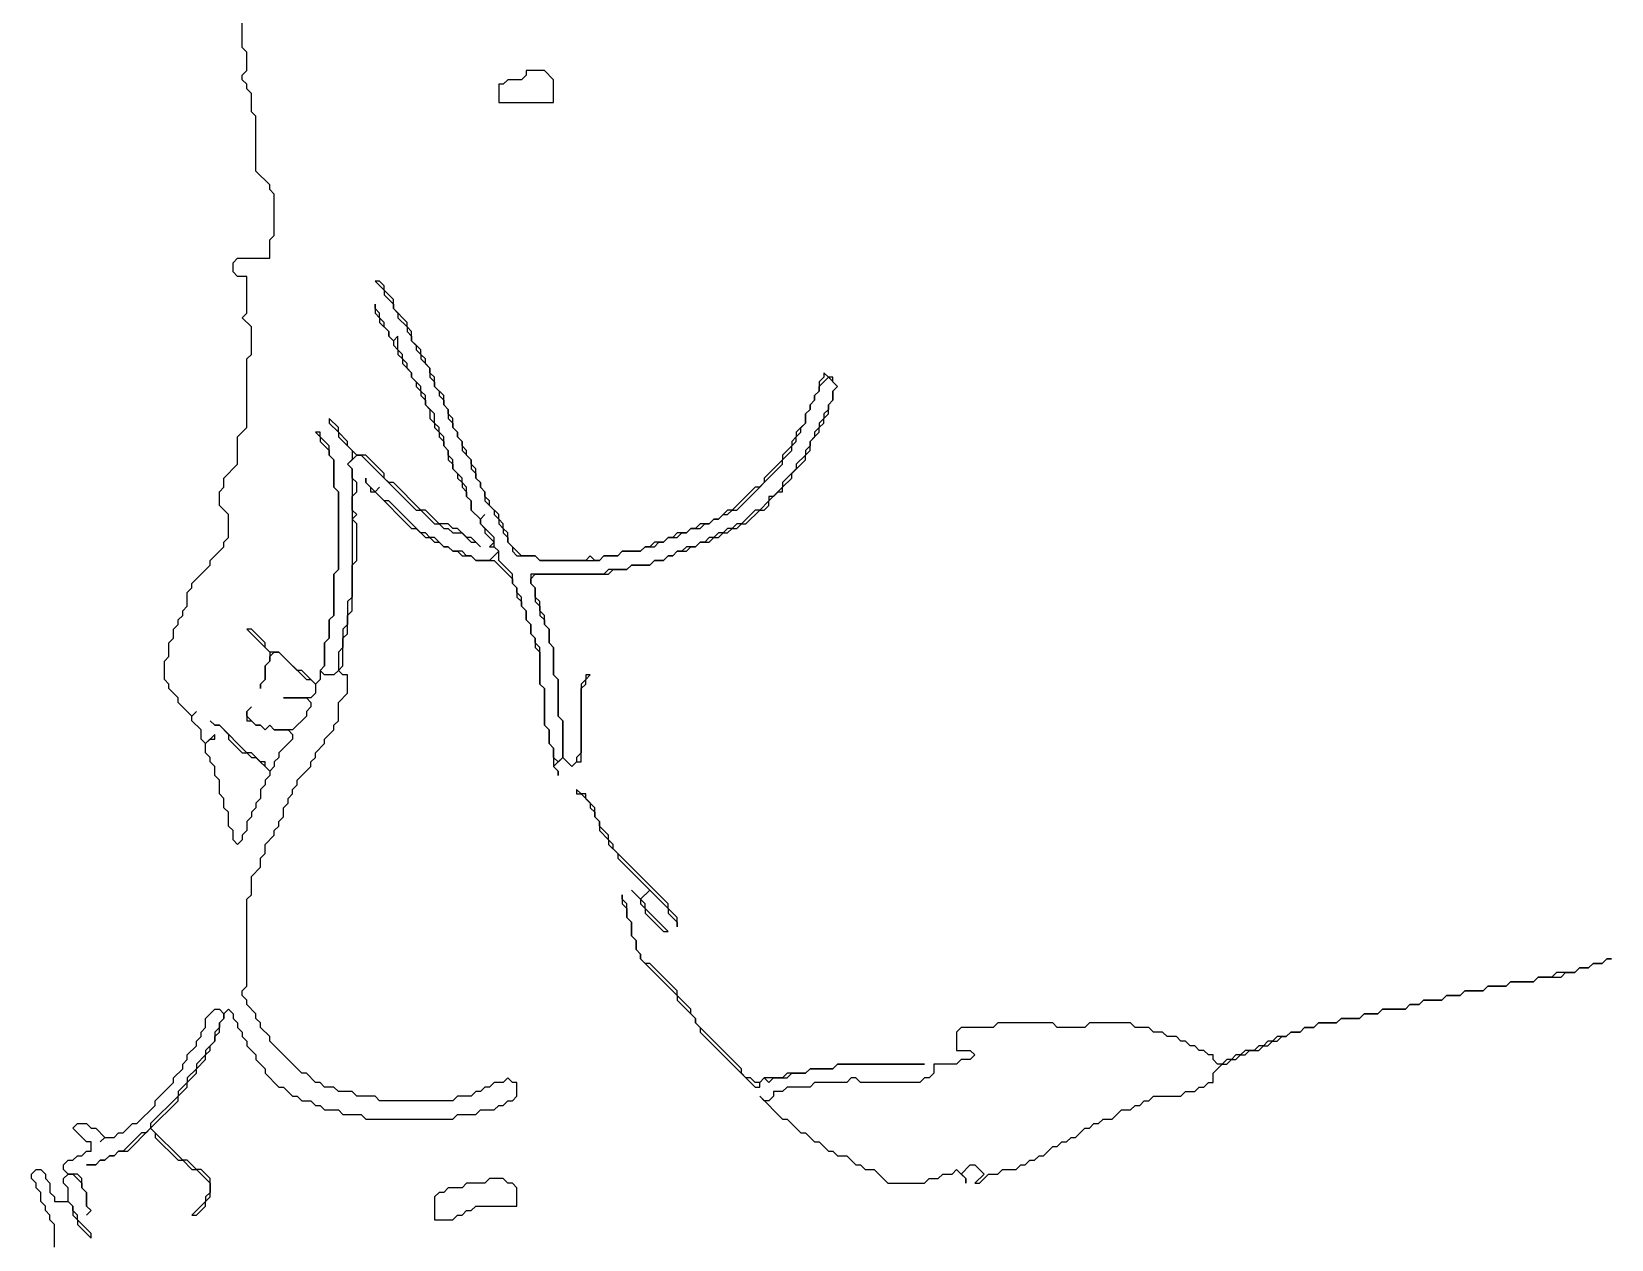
# Model space of a CAD drawing. Header units: metres. Extents: x 0 to 500, y 0 to 703.
# Drawn here: x 351.5 to 394.62, y 429.34 to 462.31 of the extents above; entities that cross this region are included whole.
import ezdxf

# ---------------------------------------------------------------- set-up
doc = ezdxf.new("R2010")
doc.units = ezdxf.units.M

msp = doc.modelspace()

# ---------------------------------------------------------------- linework, layer by layer
msp.add_lwpolyline([(352.125, 429.125), (352.125, 429.75), (352, 429.875), (352, 430), (351.875, 430.125), (351.875, 430.25), (351.75, 430.375), (351.75, 430.625), (351.625, 430.75), (351.625, 430.875), (351.5, 431), (351.5, 431.125), (351.625, 431.25), (351.75, 431.25), (351.875, 431.125), (351.875, 431), (352, 430.875), (352, 430.625), (352.125, 430.5), (352.125, 430.375), (352.5, 430.375), (352.625, 430.25), (352.625, 430), (352.75, 429.875), (352.75, 429.75), (353.125, 429.375), (353.125, 429.5), (352.75, 429.875), (352.75, 430), (352.625, 430.125), (352.625, 430.25), (352.5, 430.375), (352.5, 430.75), (352.375, 430.875), (352.375, 431), (352.5, 431.125), (352.625, 431.125), (352.875, 430.875), (352.875, 430.75), (353, 430.625), (353, 430.25), (353.125, 430.125), (353, 430), (353.125, 430.125), (353, 430.25), (353, 430.625), (352.875, 430.75), (352.875, 431), (352.75, 431.125), (352.5, 431.125), (352.375, 431.25), (352.375, 431.375), (352.5, 431.5), (352.625, 431.5), (352.75, 431.625), (352.875, 431.625), (353, 431.75), (353.125, 431.75), (353.125, 432), (353, 432), (352.625, 432.375), (352.75, 432.5), (353, 432.5), (353.125, 432.375), (353.25, 432.375), (353.5, 432.125), (353.375, 432), (353.5, 432.125), (353.75, 432.125), (353.875, 432.25), (354, 432.25), (354.25, 432.5), (354.375, 432.5), (354.875, 433), (354.875, 433.125), (355.375, 433.625), (355.375, 433.75), (355.625, 434), (355.625, 434.125), (355.75, 434.25), (355.75, 434.375), (356, 434.625), (356, 434.75), (356.125, 434.875), (356.125, 435), (356.25, 435.125), (356.25, 435.375), (356.5, 435.625), (356.625, 435.625), (356.75, 435.5), (356.75, 435.375), (356.625, 435.25), (356.625, 435.125), (356.5, 435), (356.5, 434.75), (356.25, 434.5), (356.25, 434.375), (356, 434.125), (356, 434), (355.75, 433.75), (355.75, 433.625), (355.5, 433.375), (355.5, 433.25), (354.75, 432.5), (354.75, 432.375), (354.625, 432.25), (354.5, 432.25), (354, 431.75), (353.875, 431.75), (353.75, 431.625), (353.625, 431.625), (353.5, 431.5), (353.375, 431.5), (353.25, 431.375), (353, 431.375), (353.25, 431.375), (353.375, 431.5), (353.5, 431.5), (353.625, 431.625), (353.75, 431.625), (353.875, 431.75), (354.125, 431.75), (354.75, 432.375), (354.875, 432.25), (354.875, 432.125), (355.5, 431.5), (355.625, 431.5), (355.875, 431.25), (356, 431.25), (356.375, 430.875), (356.375, 430.625), (356.25, 430.5), (356.25, 430.375), (355.875, 430), (356, 430), (356.25, 430.25), (356.25, 430.375), (356.375, 430.5), (356.375, 431), (356.125, 431.25), (356, 431.25), (355.75, 431.5), (355.625, 431.5), (354.75, 432.375), (355.5, 433.125), (355.5, 433.25), (355.75, 433.5), (355.75, 433.625), (356, 433.875), (356, 434), (356.25, 434.25), (356.25, 434.375), (356.375, 434.5), (356.375, 434.625), (356.5, 434.75), (356.5, 434.875), (356.625, 435), (356.625, 435.25), (356.75, 435.375), (356.75, 435.5), (356.875, 435.625), (357, 435.5), (357, 435.375), (357.125, 435.25), (357.125, 435.125), (357.25, 435), (357.25, 434.875), (357.375, 434.75), (357.375, 434.625), (357.625, 434.375), (357.625, 434.25), (357.875, 434), (357.875, 433.875), (358.25, 433.5), (358.375, 433.5), (358.625, 433.25), (358.75, 433.25), (358.875, 433.125), (359.125, 433.125), (359.25, 433), (359.375, 433), (359.5, 432.875), (359.875, 432.875), (360, 432.75), (360.5, 432.75), (360.625, 432.625), (363, 432.625), (363.125, 432.75), (363.625, 432.75), (363.75, 432.875), (364.125, 432.875), (364.25, 433), (364.375, 433), (364.5, 433.125), (364.625, 433.125), (364.75, 433.25), (364.75, 433.625), (364.625, 433.625), (364.5, 433.75), (364.375, 433.625), (364.125, 433.625), (364, 433.5), (363.875, 433.5), (363.75, 433.375), (363.625, 433.375), (363.5, 433.25), (363.125, 433.25), (363, 433.125), (361, 433.125), (360.875, 433.25), (360.375, 433.25), (360.25, 433.375), (359.875, 433.375), (359.75, 433.5), (359.5, 433.5), (359.375, 433.625), (359.25, 433.625), (359, 433.875), (358.875, 433.875), (358, 434.75), (358, 434.875), (357.75, 435.125), (357.75, 435.25), (357.625, 435.375), (357.625, 435.5), (357.375, 435.75), (357.375, 435.875), (357.25, 436), (357.25, 436.125), (357.375, 436.25), (357.375, 438.625), (357.5, 438.75), (357.5, 439.25), (357.75, 439.5), (357.75, 439.75), (357.875, 439.875), (357.875, 440.125), (358.125, 440.375), (358.125, 440.5), (358.25, 440.625), (358.25, 440.75), (358.375, 440.875), (358.375, 441.125), (358.5, 441.25), (358.5, 441.375), (358.625, 441.5), (358.625, 441.625), (358.75, 441.75), (358.75, 441.875), (359.125, 442.25), (359.125, 442.375), (359.25, 442.5), (359.25, 442.625), (359.5, 442.875), (359.5, 443), (359.75, 443.25), (359.75, 443.375), (359.875, 443.5), (359.875, 444), (360.125, 444.25), (360.125, 444.75), (360, 444.75), (359.875, 444.875), (360, 445), (360, 445.75), (360.125, 445.875), (360.125, 446.375), (360.25, 446.5), (360.25, 447.75), (360.375, 447.875), (360.375, 448.875), (360.25, 449), (360.375, 449.125), (360.25, 449.25), (360.25, 449.625), (360.375, 449.75), (360.375, 450), (360.25, 450.125), (360.25, 450.375), (360.125, 450.5), (360.375, 450.75), (360.5, 450.75), (362, 449.25), (362.125, 449.25), (362.5, 448.875), (362.625, 448.875), (362.75, 448.75), (362.875, 448.75), (363, 448.625), (363.25, 448.625), (363.5, 448.375), (363.625, 448.375), (363.75, 448.25), (363.5, 448.5), (363.375, 448.5), (363.125, 448.75), (363, 448.75), (362.875, 448.875), (362.625, 448.875), (362.25, 449.25), (362.125, 449.25), (361.375, 450), (361.25, 450), (361.125, 450.125), (361.125, 450.25), (360.625, 450.75), (360.375, 450.75), (360.125, 451), (360.125, 451.125), (359.875, 451.375), (359.875, 451.5), (359.625, 451.75), (359.625, 451.625), (359.875, 451.375), (359.875, 451.25), (360.25, 450.875), (360.25, 450.625), (360.125, 450.5), (360.25, 450.375), (360.25, 446.875), (360.125, 446.75), (360.125, 446.125), (360, 446), (360, 445.5), (359.875, 445.375), (359.875, 444.875), (359.75, 444.75), (359.5, 444.75), (359.375, 444.875), (359.5, 445), (359.5, 445.625), (359.625, 445.75), (359.625, 446.25), (359.75, 446.375), (359.75, 447.5), (359.875, 447.625), (359.875, 449.75), (359.75, 449.875), (359.75, 450.625), (359.625, 450.75), (359.625, 451), (359.375, 451.25), (359.375, 451.375), (359.25, 451.375), (359.375, 451.25), (359.375, 451.125), (359.625, 450.875), (359.625, 450.75), (359.75, 450.625), (359.75, 449.875), (359.875, 449.75), (359.875, 447.625), (359.75, 447.5), (359.75, 446.375), (359.625, 446.25), (359.625, 445.75), (359.5, 445.625), (359.5, 445), (359.375, 444.875), (359.375, 444.625), (359.25, 444.5), (358.875, 444.875), (358.75, 444.875), (358.25, 445.375), (358, 445.375), (357.875, 445.5), (357.875, 445.625), (357.5, 446), (357.375, 446), (358, 445.375), (358, 445.125), (357.875, 445), (357.875, 444.625), (357.75, 444.5), (357.75, 444.375), (357.75, 444.5), (357.875, 444.625), (357.875, 445), (358, 445.125), (358, 445.25), (358.125, 445.375), (358.25, 445.375), (359, 444.625), (359.125, 444.625), (359.25, 444.5), (359.25, 444.25), (359.125, 444.125), (358.375, 444.125), (359, 444.125), (359.125, 444), (359.125, 443.875), (359, 443.75), (359, 443.625), (358.625, 443.25), (358.125, 443.25), (358, 443.375), (357.875, 443.25), (357.75, 443.375), (357.625, 443.375), (357.375, 443.625), (357.375, 443.75), (357.5, 443.875), (357.375, 443.75), (357.375, 443.5), (357.5, 443.5), (357.625, 443.375), (357.75, 443.375), (357.875, 443.25), (358, 443.375), (358.125, 443.25), (358.5, 443.25), (358.625, 443.125), (358.625, 443), (358.25, 442.625), (358.25, 442.5), (358.125, 442.375), (358.125, 442.25), (358, 442.125), (357.875, 442.25), (357.875, 442.375), (357.75, 442.375), (357.5, 442.625), (357.375, 442.625), (356.625, 443.375), (356.5, 443.375), (356.375, 443.5), (356.5, 443.375), (356.625, 443.375), (356.875, 443.125), (356.875, 443), (357.25, 442.625), (357.375, 442.625), (357.5, 442.5), (357.625, 442.5), (358, 442.125), (358, 442), (357.875, 441.875), (357.875, 441.75), (357.75, 441.625), (357.75, 441.375), (357.625, 441.25), (357.625, 441.125), (357.5, 441), (357.5, 440.875), (357.375, 440.75), (357.375, 440.5), (357.25, 440.375), (357.25, 440.25), (357.125, 440.125), (357, 440.25), (357, 440.5), (356.875, 440.625), (356.875, 441), (356.75, 441.125), (356.75, 441.375), (356.625, 441.5), (356.625, 441.875), (356.5, 442), (356.5, 442.25), (356.375, 442.375), (356.375, 442.5), (356.25, 442.625), (356.25, 442.875), (356.375, 443), (356.5, 443), (356.5, 443.125), (356.25, 442.875), (356.125, 443), (356.125, 443.25), (355.875, 443.5), (355.875, 443.625), (356, 443.75), (355.875, 443.625), (355.5, 444), (355.5, 444.125), (355.25, 444.375), (355.25, 444.5), (355.125, 444.625), (355.125, 445.125), (355.25, 445.25), (355.25, 445.625), (355.375, 445.75), (355.375, 446), (355.5, 446.125), (355.5, 446.25), (355.625, 446.375), (355.625, 446.5), (355.75, 446.625), (355.75, 447), (355.875, 447.125), (355.875, 447.25), (356.375, 447.75), (356.375, 447.875), (356.75, 448.25), (356.75, 448.375), (356.875, 448.5), (356.875, 449.125), (356.625, 449.375), (356.625, 449.75), (356.75, 449.875), (356.75, 450.125), (357.125, 450.5), (357.125, 451.25), (357.375, 451.5), (357.375, 453.375), (357.5, 453.5), (357.5, 454.25), (357.25, 454.5), (357.375, 454.625), (357.375, 455.625), (357.125, 455.625), (357, 455.75), (357, 456), (357.125, 456.125), (358, 456.125), (358, 456.625), (358.125, 456.75), (358.125, 457.875), (358, 458), (358, 458.125), (357.625, 458.5), (357.625, 460), (357.5, 460.125), (357.5, 460.625), (357.375, 460.75), (357.375, 460.875), (357.25, 461), (357.25, 461.125), (357.375, 461.25), (357.375, 461.75), (357.25, 461.875), (357.25, 464.625)])
for points in [[(365, 461.25), (365, 461.125), (364.875, 461), (364.5, 461), (364.375, 460.875), (364.25, 460.875), (364.25, 460.375), (365.75, 460.375), (365.75, 461), (365.5, 461.25)], [(360.875, 455.5), (361.125, 455.25), (361.125, 455.125), (361.375, 454.875), (361.375, 454.75), (361.5, 454.625), (361.5, 454.5), (361.75, 454.25), (361.75, 454.125), (361.875, 454), (361.875, 453.875), (362, 453.75), (362, 453.625), (362.125, 453.5), (362.125, 453.375), (362.375, 453.125), (362.375, 452.875), (362.5, 452.75), (362.5, 452.625), (362.625, 452.5), (362.625, 452.375), (362.75, 452.25), (362.75, 452.125), (362.875, 452), (362.875, 451.75), (363, 451.625), (363, 451.5), (363.125, 451.375), (363.125, 451.25), (363.25, 451.125), (363.25, 450.875), (363.5, 450.625), (363.5, 450.375), (363.625, 450.25), (363.625, 450.125), (363.75, 450), (363.75, 449.875), (363.875, 449.75), (363.875, 449.5), (364.125, 449.25), (364.125, 449.125), (364.25, 449), (364.25, 448.875), (364.375, 448.75), (364.375, 448.625), (364.5, 448.5), (364.5, 448.375), (364.625, 448.25), (364.625, 448.125), (364.75, 448), (365.25, 448), (365.375, 447.875), (367, 447.875), (367.125, 448), (367.5, 448), (367.625, 448.125), (368.125, 448.125), (368.25, 448.25), (368.5, 448.25), (368.625, 448.375), (368.75, 448.375), (368.875, 448.5), (369.125, 448.5), (369.25, 448.625), (369.375, 448.625), (369.5, 448.75), (369.75, 448.75), (369.875, 448.875), (370, 448.875), (370.125, 449), (370.25, 449), (370.375, 449.125), (370.5, 449.125), (370.625, 449.25), (370.75, 449.25), (372, 450.5), (372, 450.625), (372.25, 450.875), (372.25, 451), (372.375, 451.125), (372.375, 451.25), (372.5, 451.375), (372.5, 451.5), (372.625, 451.625), (372.625, 451.875), (372.75, 452), (372.75, 452.125), (372.875, 452.25), (372.875, 452.375), (373, 452.5), (373, 452.625), (373.25, 452.875), (373.5, 452.625), (373.375, 452.5), (373.375, 452.25), (373.25, 452.125), (373.25, 452), (373.125, 451.875), (373.125, 451.75), (373, 451.625), (373, 451.5), (372.875, 451.375), (372.875, 451.25), (372.75, 451.125), (372.75, 451), (372.625, 450.875), (372.625, 450.75), (372.375, 450.5), (372.375, 450.375), (372, 450), (372, 449.875), (371.75, 449.625), (371.625, 449.625), (371.625, 449.5), (371.375, 449.25), (371.25, 449.25), (370.875, 448.875), (370.75, 448.875), (370.625, 448.75), (370.5, 448.75), (370.375, 448.625), (370.25, 448.625), (370.125, 448.5), (370, 448.5), (369.875, 448.375), (369.75, 448.375), (369.625, 448.25), (369.375, 448.25), (369.25, 448.125), (369.125, 448.125), (369, 448), (368.875, 448), (368.75, 447.875), (368.5, 447.875), (368.375, 447.75), (367.875, 447.75), (367.75, 447.625), (367.25, 447.625), (367.125, 447.5), (365.125, 447.5), (365.125, 447.25), (365.25, 447.125), (365.25, 446.75), (365.375, 446.625), (365.375, 446.375), (365.5, 446.25), (365.5, 446.125), (365.625, 446), (365.625, 445.625), (365.75, 445.5), (365.75, 444.75), (365.875, 444.625), (365.875, 443.625), (366, 443.5), (366, 442.5), (365.875, 442.375), (365.75, 442.5), (365.75, 442.75), (365.625, 442.875), (365.625, 443.25), (365.5, 443.375), (365.5, 444.375), (365.375, 444.5), (365.375, 445.5), (365.25, 445.625), (365.25, 445.75), (365.125, 445.875), (365.125, 446.125), (365, 446.25), (365, 446.5), (364.875, 446.625), (364.875, 446.875), (364.75, 447), (364.75, 447.125), (364.625, 447.25), (364.625, 447.5), (364.25, 447.875), (364.25, 448.125), (364.125, 448.25), (364.125, 448.5), (363.75, 448.875), (363.75, 449), (363.875, 449.125), (363.75, 449), (363.5, 449.25), (363.5, 449.5), (363.375, 449.625), (363.375, 449.875), (363.25, 450), (363.25, 450.125), (363, 450.375), (363, 450.625), (362.875, 450.75), (362.875, 450.875), (362.75, 451), (362.75, 451.25), (362.625, 451.375), (362.625, 451.5), (362.5, 451.625), (362.5, 451.875), (362.25, 452.125), (362.25, 452.375), (362.125, 452.5), (362.125, 452.625), (361.875, 452.875), (361.875, 453), (361.75, 453.125), (361.75, 453.25), (361.625, 453.375), (361.625, 453.5), (361.5, 453.625), (361.5, 454), (361.375, 453.875), (361.25, 454), (361.25, 454.125), (361.125, 454.25), (361.125, 454.375), (361, 454.5), (361, 454.625), (360.875, 454.75), (360.875, 454.875), (360.875, 454.625), (361, 454.5), (361, 454.375), (361.25, 454.125), (361.25, 454), (361.375, 453.875), (361.375, 453.75), (361.5, 453.625), (361.5, 453.5), (361.625, 453.375), (361.625, 453.25), (361.875, 453), (361.875, 452.875), (362, 452.75), (362, 452.625), (362.125, 452.5), (362.125, 452.375), (362.25, 452.25), (362.25, 452.125), (362.375, 452), (362.375, 451.75), (362.5, 451.625), (362.5, 451.5), (362.625, 451.375), (362.625, 451.25), (362.75, 451.125), (362.75, 451), (362.875, 450.875), (362.875, 450.625), (363, 450.5), (363, 450.375), (363.125, 450.25), (363.125, 450.125), (363.25, 450), (363.25, 449.875), (363.375, 449.75), (363.375, 449.625), (363.5, 449.5), (363.5, 449.25), (363.75, 449), (363.75, 448.875), (363.875, 448.75), (363.875, 448.625), (364.125, 448.375), (364, 448.25), (364.125, 448.25), (364.25, 448.125), (364, 447.875), (363.625, 447.875), (363.5, 448), (363.375, 448), (363.25, 448.125), (363, 448.125), (362.875, 448.25), (362.75, 448.25), (362.5, 448.5), (362.375, 448.5), (362.25, 448.625), (362.125, 448.625), (361.25, 449.5), (361.125, 449.5), (360.875, 449.75), (361, 449.875), (360.875, 449.75), (360.625, 450), (360.625, 450.125), (360.625, 450), (360.75, 449.875), (360.75, 449.75), (360.875, 449.75), (361.875, 448.75), (362, 448.75), (362.25, 448.5), (362.375, 448.5), (362.5, 448.375), (362.625, 448.375), (362.75, 448.25), (362.875, 448.25), (363, 448.125), (363.125, 448.125), (363.25, 448), (363.5, 448), (363.625, 447.875), (364.125, 447.875), (364.625, 447.375), (364.625, 447.25), (364.75, 447.125), (364.75, 446.875), (364.875, 446.75), (364.875, 446.625), (365, 446.5), (365, 446.25), (365.125, 446.125), (365.125, 445.875), (365.25, 445.75), (365.25, 445.5), (365.375, 445.375), (365.375, 444.5), (365.5, 444.375), (365.5, 443.375), (365.625, 443.25), (365.625, 442.875), (365.75, 442.75), (365.75, 442.25), (365.875, 442.125), (365.875, 442), (365.875, 442.125), (365.75, 442.25), (366, 442.5), (366.25, 442.25), (366.375, 442.375), (366.5, 442.375), (366.5, 444.375), (366.625, 444.5), (366.625, 444.625), (366.75, 444.75), (366.625, 444.75), (366.625, 444.625), (366.5, 444.5), (366.5, 442.625), (366.375, 442.5), (366.375, 442.375), (366.25, 442.25), (366, 442.5), (366, 443.5), (365.875, 443.625), (365.875, 444.625), (365.75, 444.75), (365.75, 445.5), (365.625, 445.625), (365.625, 446), (365.5, 446.125), (365.5, 446.375), (365.375, 446.5), (365.375, 446.75), (365.25, 446.875), (365.25, 447.125), (365.125, 447.25), (365.125, 447.375), (365.25, 447.5), (367.25, 447.5), (367.375, 447.625), (367.75, 447.625), (367.875, 447.75), (368.375, 447.75), (368.5, 447.875), (368.75, 447.875), (368.875, 448), (369, 448), (369.125, 448.125), (369.375, 448.125), (369.5, 448.25), (369.625, 448.25), (369.75, 448.375), (370, 448.375), (370.125, 448.5), (370.25, 448.5), (370.375, 448.625), (370.5, 448.625), (370.625, 448.75), (370.75, 448.75), (370.875, 448.875), (371, 448.875), (371.375, 449.25), (371.5, 449.25), (371.625, 449.375), (371.625, 449.5), (371.875, 449.75), (372, 449.75), (372, 449.875), (372.25, 450.125), (372.25, 450.25), (372.625, 450.625), (372.625, 450.75), (372.75, 450.875), (372.75, 451.125), (373, 451.375), (373, 451.5), (373.125, 451.625), (373.125, 451.75), (373.25, 451.875), (373.25, 452.125), (373.375, 452.25), (373.375, 452.5), (373.5, 452.625), (373.375, 452.75), (373.375, 452.875), (373.25, 452.875), (373.125, 453), (373.125, 452.875), (373, 452.75), (373, 452.5), (372.875, 452.375), (372.875, 452.25), (372.75, 452.125), (372.75, 452), (372.625, 451.875), (372.625, 451.625), (372.375, 451.375), (372.375, 451.25), (372.25, 451.125), (372.25, 451), (372, 450.75), (372, 450.625), (371.5, 450.125), (371.5, 450), (371.375, 449.875), (371.25, 449.875), (370.625, 449.25), (370.5, 449.25), (370.25, 449), (370.125, 449), (370, 448.875), (369.75, 448.875), (369.625, 448.75), (369.5, 448.75), (369.375, 448.625), (369.125, 448.625), (369, 448.5), (368.875, 448.5), (368.75, 448.375), (368.5, 448.375), (368.375, 448.25), (368.25, 448.25), (368.125, 448.125), (367.625, 448.125), (367.5, 448), (367.125, 448), (367, 447.875), (366.875, 447.875), (366.75, 448), (366.625, 447.875), (365.375, 447.875), (365.25, 448), (364.875, 448), (364.5, 448.375), (364.5, 448.625), (364.375, 448.75), (364.375, 448.875), (364.25, 449), (364.25, 449.125), (364, 449.375), (364, 449.5), (363.875, 449.625), (363.875, 449.75), (363.75, 449.875), (363.75, 450), (363.625, 450.125), (363.625, 450.375), (363.5, 450.5), (363.5, 450.625), (363.375, 450.75), (363.375, 450.875), (363.25, 451), (363.25, 451.125), (363.125, 451.25), (363.125, 451.375), (363, 451.5), (363, 451.75), (362.875, 451.875), (362.875, 452), (362.75, 452.125), (362.75, 452.375), (362.5, 452.625), (362.5, 452.875), (362.375, 453), (362.375, 453.125), (362.25, 453.25), (362.25, 453.375), (362.125, 453.5), (362.125, 453.625), (361.875, 453.875), (361.875, 454.125), (361.75, 454.25), (361.75, 454.375), (361.375, 454.75), (361.375, 455), (361.125, 455.25), (361.125, 455.375), (361, 455.5)], [(366.375, 441.625), (366.375, 441.5), (366.5, 441.5), (366.75, 441.25), (366.75, 441.125), (366.875, 441), (366.875, 440.875), (367, 440.75), (367, 440.5), (367.25, 440.25), (367.25, 440.125), (367.5, 439.875), (367.5, 439.75), (368.375, 438.875), (368.125, 438.625), (367.875, 438.875), (368.125, 438.625), (368.125, 438.5), (368.25, 438.375), (368.25, 438.25), (368.75, 437.75), (368.875, 437.75), (368.25, 438.375), (368.25, 438.5), (368.125, 438.625), (368.375, 438.875), (368.875, 438.375), (368.875, 438.25), (369.125, 438), (369.125, 437.875), (369.125, 438.125), (368.875, 438.375), (368.875, 438.5), (367.375, 440), (367.375, 440.125), (367.25, 440.25), (367.25, 440.375), (367, 440.625), (367, 440.75), (366.875, 440.875), (366.875, 441.125), (366.625, 441.375), (366.625, 441.5), (366.5, 441.5)], [(367.625, 438.75), (367.625, 438.5), (367.75, 438.375), (367.75, 438.125), (367.875, 438), (367.875, 437.625), (368, 437.5), (368, 437.25), (368.125, 437.125), (368.125, 437), (369.125, 436), (369.125, 435.875), (369.625, 435.375), (369.625, 435.25), (369.75, 435.125), (369.75, 435), (371.25, 433.5), (371.375, 433.5), (371.375, 433.625), (371.5, 433.75), (371.625, 433.625), (371.75, 433.75), (372.125, 433.75), (372.25, 433.875), (372.625, 433.875), (372.75, 434), (373.375, 434), (373.5, 434.125), (375.875, 434.125), (373.5, 434.125), (373.375, 434), (372.75, 434), (372.625, 433.875), (372.125, 433.875), (372, 433.75), (371.5, 433.75), (371.375, 433.625), (371.25, 433.625), (371.125, 433.75), (371, 433.75), (370.875, 433.875), (370.875, 434), (369.625, 435.25), (369.625, 435.375), (369.5, 435.5), (369.5, 435.625), (369.125, 436), (369.125, 436.125), (368.375, 436.875), (368.25, 436.875), (368.125, 437), (368.125, 437.125), (368, 437.25), (368, 437.5), (367.875, 437.625), (367.875, 438), (367.75, 438.125), (367.75, 438.5), (367.625, 438.625)], [(394.5, 437), (394.375, 436.875), (394.125, 436.875), (394, 436.75), (393.75, 436.75), (393.625, 436.625), (393.125, 436.625), (393, 436.5), (392.625, 436.5), (392.5, 436.375), (391.875, 436.375), (391.75, 436.25), (391.25, 436.25), (391.125, 436.125), (390.625, 436.125), (390.5, 436), (390.125, 436), (390, 435.875), (389.5, 435.875), (389.375, 435.75), (389.125, 435.75), (389, 435.625), (388.375, 435.625), (388.25, 435.5), (387.875, 435.5), (387.75, 435.375), (387.25, 435.375), (387.125, 435.25), (386.625, 435.25), (386.5, 435.125), (386.25, 435.125), (386.125, 435), (385.875, 435), (385.75, 434.875), (385.5, 434.875), (385.375, 434.75), (385.25, 434.75), (385.125, 434.625), (385, 434.625), (384.875, 434.5), (384.625, 434.5), (384.5, 434.375), (384.375, 434.375), (384.25, 434.25), (384.125, 434.25), (384, 434.125), (383.875, 434.125), (383.75, 434.25), (383.75, 434.375), (383.625, 434.375), (383.5, 434.5), (383.375, 434.5), (383.25, 434.625), (383.125, 434.625), (383, 434.75), (382.875, 434.75), (382.75, 434.875), (382.5, 434.875), (382.375, 435), (382.125, 435), (382, 435.125), (381.625, 435.125), (381.5, 435.25), (380.375, 435.25), (380.25, 435.125), (379.5, 435.125), (379.375, 435.25), (377.875, 435.25), (377.75, 435.125), (376.875, 435.125), (376.75, 435), (376.75, 434.5), (377.125, 434.5), (377.25, 434.375), (377.125, 434.25), (376.875, 434.25), (376.75, 434.125), (376.125, 434.125), (376.125, 433.875), (376, 433.75), (375.875, 433.75), (375.75, 433.625), (374.125, 433.625), (374, 433.75), (373.875, 433.75), (373.75, 433.625), (372.875, 433.625), (372.75, 433.5), (372.125, 433.5), (372, 433.375), (371.75, 433.375), (371.75, 433.25), (371.625, 433.125), (371.5, 433.125), (371.375, 433.25), (372, 432.625), (372.125, 432.625), (372.5, 432.25), (372.625, 432.25), (372.875, 432), (373, 432), (373.25, 431.75), (373.375, 431.75), (373.5, 431.625), (373.75, 431.625), (374, 431.375), (374.125, 431.375), (374.25, 431.25), (374.5, 431.25), (374.875, 430.875), (375.875, 430.875), (376, 431), (376.25, 431), (376.375, 431.125), (376.625, 431.125), (376.75, 431.25), (377, 431), (377, 430.875), (377, 431), (376.875, 431.125), (377.125, 431.375), (377.25, 431.375), (377.5, 431.125), (377.25, 430.875), (377.375, 430.875), (377.625, 431.125), (377.875, 431.125), (378, 431.25), (378.375, 431.25), (378.5, 431.375), (378.625, 431.375), (378.75, 431.5), (378.875, 431.5), (379, 431.625), (379.125, 431.625), (379.375, 431.875), (379.5, 431.875), (379.625, 432), (379.75, 432), (379.875, 432.125), (380, 432.125), (380.25, 432.375), (380.375, 432.375), (380.5, 432.5), (380.625, 432.5), (380.75, 432.625), (381, 432.625), (381.25, 432.875), (381.5, 432.875), (381.625, 433), (381.75, 433), (381.875, 433.125), (382, 433.125), (382.125, 433.25), (382.875, 433.25), (383, 433.375), (383.25, 433.375), (383.375, 433.5), (383.5, 433.5), (383.625, 433.625), (383.75, 433.625), (383.75, 433.875), (384, 434.125), (384.125, 434.125), (384.25, 434.25), (384.375, 434.25), (384.5, 434.375), (384.625, 434.375), (384.75, 434.5), (385, 434.5), (385.125, 434.625), (385.25, 434.625), (385.375, 434.75), (385.5, 434.75), (385.625, 434.875), (385.75, 434.875), (385.875, 435), (386.125, 435), (386.25, 435.125), (386.5, 435.125), (386.625, 435.25), (387.125, 435.25), (387.25, 435.375), (387.75, 435.375), (387.875, 435.5), (388.25, 435.5), (388.375, 435.625), (389, 435.625), (389.125, 435.75), (389.375, 435.75), (389.5, 435.875), (390, 435.875), (390.125, 436), (390.5, 436), (390.625, 436.125), (391.125, 436.125), (391.25, 436.25), (391.75, 436.25), (391.875, 436.375), (392.5, 436.375), (392.625, 436.5), (393.25, 436.5), (393.375, 436.625), (393.625, 436.625), (393.75, 436.75), (394, 436.75), (394.125, 436.875), (394.375, 436.875), (394.5, 437), (394.625, 437)], [(364, 431), (363.875, 430.875), (363.375, 430.875), (363.25, 430.75), (362.875, 430.75), (362.75, 430.625), (362.625, 430.625), (362.5, 430.5), (362.5, 429.875), (363, 429.875), (363.125, 430), (363.25, 430), (363.375, 430.125), (363.5, 430.125), (363.625, 430.25), (364.75, 430.25), (364.75, 430.75), (364.625, 430.875), (364.5, 430.875), (364.375, 431)]]:
    msp.add_lwpolyline(points, close=True)

doc.saveas('drawing.dxf')
